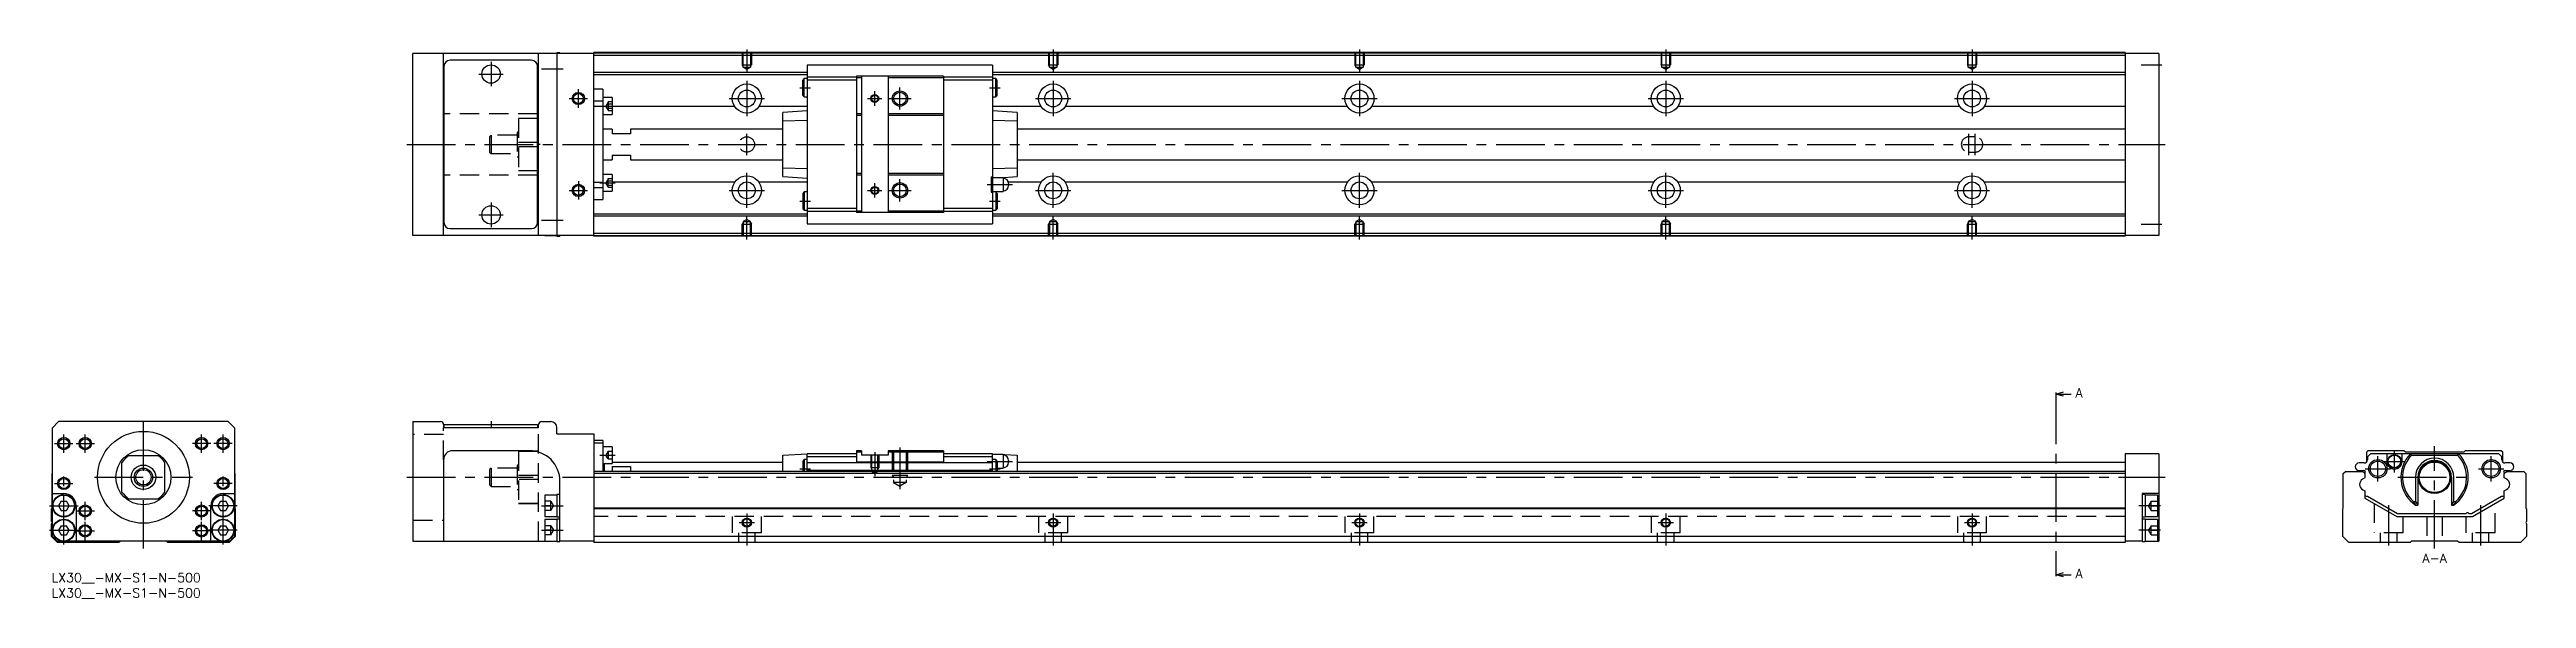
# Model space of a CAD drawing. Extents: x -1 to 808, y -8 to 171.
import ezdxf

# ---------------------------------------------------------------- set-up
doc = ezdxf.new("R2010")
doc.units = 0
doc.header["$LTSCALE"] = 0.5
doc.linetypes.add('CENTER', pattern=[50.8, 31.75, -6.35, 6.35, -6.35])
doc.linetypes.add('DASHED', pattern=[19.05, 12.7, -6.35])
for name, color, linetype in [('MSM_CENTER', 1, 'CENTER'), ('MSM_CONTINUOUS', 7, 'CONTINUOUS'), ('MSM_DASHED', 4, 'DASHED'), ('MSM_NARROW', 5, 'CONTINUOUS'), ('MSM_PART_NUMBER', 7, 'CONTINUOUS')]:
    doc.layers.add(name, color=color, linetype=linetype)
doc.styles.get("Standard").update_dxf_attribs({"font": 'txt.shx', "height": 3, "bigfont": 'bigfont.shx'})

# ---------------------------------------------------------------- blocks, each defined once
blk = doc.blocks.new('*U2')
at = {"layer": 'MSM_PART_NUMBER'}
blk.add_text('LX30__-MX-S1-N-500', height=3, dxfattribs=at).set_placement((0, -3))
blk = doc.blocks.new('*U3')
at = {"layer": 'MSM_PART_NUMBER'}
blk.add_text('LX30__-MX-S1-N-500', height=3, dxfattribs=at).set_placement((0, -8))

msp = doc.modelspace()

# ---------------------------------------------------------------- linework, layer by layer
at = {"layer": 'MSM_CENTER'}
for p, q in [((227, 170.98), (227, 163.47)), ((327, 170.98), (327, 163.47)), ((427, 170.98), (427, 163.47)), ((527, 170.98), (527, 163.47)), ((627, 170.98), (627, 163.47)), ((139.5, 162.98), (147.5, 162.98)), ((143.5, 166.98), (143.5, 158.98)), ((160, 164.68), (167, 164.68)), ((682.25, 165.98), (689, 165.98)), ((169, 154.98), (175, 154.98)), ((172, 151.98), (172, 157.98)), ((221.25, 154.98), (232.75, 154.98)), ((227, 160.73), (227, 149.23)), ((244.25, 158.48), (247.75, 158.48)), ((266.39, 154.98), (271.12, 154.98)), ((268.75, 152.61), (268.75, 157.34)), ((273.38, 154.98), (280.63, 154.98)), ((277, 151.35), (277, 158.6)), ((306.25, 158.48), (309.75, 158.48)), ((321.25, 154.98), (332.75, 154.98)), ((327, 160.73), (327, 149.23)), ((421.25, 154.98), (432.75, 154.98)), ((427, 160.73), (427, 149.23)), ((521.25, 154.98), (532.75, 154.98)), ((527, 160.73), (527, 149.23)), ((621.25, 154.98), (632.75, 154.98)), ((627, 160.73), (627, 149.23)), ((179, 152.53), (184, 152.53)), ((116, 139.98), (690, 139.98)), ((227, 136.48), (227, 143.48)), ((626, 136.48), (626, 143.48)), ((628, 136.48), (628, 143.48)), ((227, 119.23), (227, 130.73)), ((327, 119.23), (327, 130.73)), ((427, 119.23), (427, 130.73)), ((527, 119.23), (527, 130.73)), ((627, 119.23), (627, 130.73)), ((169, 124.98), (175, 124.98)), ((172, 127.98), (172, 121.98)), ((179, 127.42), (184, 127.42)), ((221.25, 124.98), (232.75, 124.98)), ((244.25, 121.48), (247.75, 121.48)), ((266.39, 124.98), (271.12, 124.98)), ((268.75, 122.61), (268.75, 127.34)), ((273.38, 124.98), (280.63, 124.98)), ((277, 121.35), (277, 128.6)), ((305.47, 126.88), (313.74, 126.88)), ((306.25, 121.48), (309.75, 121.48)), ((321.25, 124.98), (332.75, 124.98)), ((421.25, 124.98), (432.75, 124.98)), ((521.25, 124.98), (532.75, 124.98)), ((621.25, 124.98), (632.75, 124.98)), ((139.5, 116.98), (147.5, 116.98)), ((143.5, 120.98), (143.5, 112.98)), ((160, 115.28), (167, 115.28)), ((227, 108.98), (227, 116.49)), ((327, 108.98), (327, 116.49)), ((427, 108.98), (427, 116.49)), ((527, 108.98), (527, 116.49)), ((627, 108.98), (627, 116.49)), ((682.25, 113.98), (689, 113.98)), ((654.37, 57.98), (654.37, -0.02)), ((30, 7.98), (30, 51.48)), ((143.5, 49.58), (143.5, 47.47)), ((1, 42.28), (7, 42.28)), ((4, 39.28), (4, 45.28)), ((8, 42.28), (14, 42.28)), ((11, 39.28), (11, 45.28)), ((52, 42.28), (46, 42.28)), ((49, 39.28), (49, 45.28)), ((59, 42.28), (53, 42.28)), ((56, 39.28), (56, 45.28)), ((277, 40.98), (277, 27.38)), ((778, 7.98), (778, 41.48)), ((179, 38.53), (184, 38.53)), ((244.25, 34.08), (247.75, 34.08)), ((268.75, 39.48), (268.75, 31.67)), ((305.47, 36.48), (313.74, 36.48)), ((306.25, 34.08), (309.75, 34.08)), ((755.35, 34.08), (763.65, 34.08)), ((759.5, 29.93), (759.5, 38.23)), ((761.28, 36.48), (768.52, 36.48)), ((764.9, 32.85), (764.9, 40.1)), ((792.35, 34.08), (800.65, 34.08)), ((796.5, 29.93), (796.5, 38.23)), ((1, 29.28), (7, 29.28)), ((4, 9.33), (4, 32.28)), ((14, 31.28), (46, 31.28)), ((59, 29.28), (53, 29.28)), ((56, 9.33), (56, 32.28)), ((116, 31.28), (690, 31.28)), ((766, 31.28), (790, 31.28)), ((-0.65, 21.98), (8.65, 21.98)), ((8, 20.28), (14, 20.28)), ((11, 17.28), (11, 23.28)), ((11, 10.78), (11, 16.78)), ((52, 20.28), (46, 20.28)), ((49, 17.28), (49, 23.28)), ((49, 10.78), (49, 16.78)), ((60.65, 21.98), (51.35, 21.98)), ((160, 21.98), (167, 21.98)), ((224.5, 16.48), (229.5, 16.48)), ((227, 19.48), (227, 8.98)), ((324.5, 16.48), (329.5, 16.48)), ((327, 19.48), (327, 8.98)), ((424.5, 16.48), (429.5, 16.48)), ((427, 19.48), (427, 8.98)), ((524.5, 16.48), (529.5, 16.48)), ((527, 19.48), (527, 8.98)), ((624.5, 16.48), (629.5, 16.48)), ((627, 19.48), (627, 8.98)), ((688.5, 21.98), (681.5, 21.98)), ((763, 22.16), (763, 8.98)), ((793, 22.16), (793, 8.98)), ((-0.65, 13.98), (8.65, 13.98)), ((8, 13.78), (14, 13.78)), ((52, 13.78), (46, 13.78)), ((60.65, 13.98), (51.35, 13.98)), ((160, 13.98), (167, 13.98)), ((688.5, 13.98), (681.5, 13.98))]:
    msp.add_line(p, q, dxfattribs=at)
at = {"layer": 'MSM_CONTINUOUS'}
for p, q in [((166, 169.88), (165, 169.88)), ((165, 169.88), (165, 110.08)), ((166, 169.88), (166, 169.68)), ((677, 169.98), (177, 169.98)), ((177, 109.98), (177, 169.98)), ((677, 169.98), (677, 109.98)), ((118, 110.28), (118, 169.68)), ((177, 169.68), (118, 169.68)), ((128, 110.28), (128, 169.68)), ((128.1, 165.48), (128.1, 114.48)), ((156.7, 167.48), (130.1, 167.48)), ((158.7, 114.48), (158.7, 165.48)), ((159, 110.28), (159, 169.68)), ((161, 169.73), (161, 169.68)), ((165, 169.73), (161, 169.73)), ((677, 169.78), (177, 169.78)), ((677, 169.08), (177, 169.08)), ((246.75, 163.43), (177, 163.43)), ((246.75, 162.73), (177, 162.73)), ((307.25, 165.88), (246.75, 165.88)), ((246.75, 165.88), (246.75, 114.08)), ((262.75, 161.93), (246.75, 161.93)), ((291.25, 162.23), (262.75, 162.23)), ((262.75, 162.23), (262.75, 117.73)), ((264.4, 162.23), (264.4, 117.73)), ((273.1, 162.23), (273.1, 117.73)), ((291.25, 162.23), (291.25, 117.73)), ((307.25, 161.93), (291.25, 161.93)), ((307.25, 165.88), (307.25, 114.08)), ((677, 163.43), (307.25, 163.43)), ((677, 162.73), (307.25, 162.73)), ((688, 169.68), (677, 169.68)), ((688, 169.68), (688, 110.28)), ((128, 158.18), (128.1, 158.18)), ((158.7, 158.18), (159, 158.18)), ((180, 157.98), (177, 157.98)), ((180, 154.11), (177, 154.11)), ((180, 157.98), (180, 121.98)), ((183, 155.28), (180, 155.28)), ((183, 155.28), (183, 149.78)), ((245.75, 161.48), (245.25, 160.98)), ((245.25, 155.98), (245.25, 160.98)), ((245.25, 155.98), (245.75, 155.48)), ((246.75, 161.48), (245.75, 161.48)), ((245.75, 155.48), (245.75, 161.48)), ((245.75, 155.48), (246.75, 155.48)), ((262.75, 160.93), (246.75, 160.93)), ((264.4, 161.73), (262.75, 161.73)), ((291.25, 161.73), (273.1, 161.73)), ((307.25, 160.93), (291.25, 160.93)), ((308.25, 161.48), (307.25, 161.48)), ((307.25, 155.48), (308.25, 155.48)), ((308.75, 160.98), (308.25, 161.48)), ((308.25, 155.48), (308.25, 161.48)), ((308.25, 155.48), (308.75, 155.98)), ((308.75, 155.98), (308.75, 160.98)), ((128.1, 149.98), (128, 149.98)), ((159, 149.98), (158.7, 149.98)), ((159, 148.48), (158.7, 148.48)), ((159, 148.45), (158.7, 148.45)), ((180, 152.36), (177, 152.36)), ((180, 149.78), (183, 149.78)), ((223.05, 152.33), (183, 152.33)), ((246.75, 152.33), (230.95, 152.33)), ((246.75, 150.98), (238.75, 150.45)), ((238.75, 129.51), (238.75, 150.45)), ((246.75, 147.83), (238.75, 147.58)), ((264.4, 149.98), (262.75, 149.98)), ((264.4, 149.48), (262.75, 149.48)), ((291.25, 149.98), (273.1, 149.98)), ((291.25, 149.48), (273.1, 149.48)), ((323.05, 152.33), (307.25, 152.33)), ((315.25, 150.45), (307.25, 150.98)), ((315.25, 147.58), (307.25, 147.83)), ((315.25, 150.45), (315.25, 129.51)), ((423.05, 152.33), (330.95, 152.33)), ((523.05, 152.33), (430.95, 152.33)), ((623.05, 152.33), (530.95, 152.33)), ((677, 152.33), (630.95, 152.33)), ((158.7, 140.7), (159, 140.7)), ((159, 139.25), (158.7, 139.25)), ((183, 144.98), (180, 144.98)), ((183, 144.98), (183, 143.48)), ((189, 143.48), (183, 143.48)), ((189, 144.98), (189, 143.48)), ((238.75, 144.98), (189, 144.98)), ((677, 144.98), (315.25, 144.98)), ((128.1, 129.98), (128, 129.98)), ((159, 131.51), (158.7, 131.51)), ((159, 131.48), (158.7, 131.48)), ((159, 129.98), (158.7, 129.98)), ((180, 134.98), (183, 134.98)), ((183, 130.17), (180, 130.17)), ((183, 136.48), (189, 136.48)), ((183, 136.48), (183, 134.98)), ((183, 130.17), (183, 124.67)), ((189, 136.48), (189, 134.98)), ((189, 134.98), (238.75, 134.98)), ((238.75, 132.37), (246.75, 132.12)), ((238.75, 129.51), (246.75, 128.98)), ((264.4, 130.48), (262.75, 130.48)), ((264.4, 129.98), (262.75, 129.98)), ((291.25, 130.48), (273.1, 130.48)), ((291.25, 129.98), (273.1, 129.98)), ((307.25, 132.12), (315.25, 132.37)), ((309.51, 129.13), (315.25, 129.51)), ((315.25, 134.98), (677, 134.98)), ((128.1, 121.78), (128, 121.78)), ((159, 121.78), (158.7, 121.78)), ((180, 127.6), (177, 127.6)), ((180, 125.85), (177, 125.85)), ((177, 121.98), (180, 121.98)), ((180, 124.67), (183, 124.67)), ((223.05, 127.62), (183, 127.62)), ((246.75, 127.62), (230.95, 127.62)), ((245.75, 124.48), (245.25, 123.98)), ((245.25, 123.98), (245.25, 118.98)), ((245.75, 124.48), (245.75, 118.48)), ((246.75, 124.48), (245.75, 124.48)), ((306.75, 129.38), (306.75, 124.38)), ((306.75, 129.38), (307.25, 129.38)), ((307.25, 128.38), (306.75, 128.38)), ((306.75, 125.38), (307.25, 125.38)), ((306.75, 124.38), (307.25, 124.38)), ((310.7, 129.13), (307.25, 129.13)), ((307.25, 124.63), (310.7, 124.63)), ((308.25, 124.48), (307.25, 124.48)), ((308.25, 124.48), (308.25, 118.48)), ((308.75, 123.98), (308.25, 124.48)), ((308.75, 123.98), (308.75, 118.98)), ((310.7, 129.13), (310.7, 124.63)), ((323.05, 127.62), (312.39, 127.62)), ((312.45, 127.18), (312.45, 126.58)), ((423.05, 127.62), (330.95, 127.62)), ((523.05, 127.62), (430.95, 127.62)), ((623.05, 127.62), (530.95, 127.62)), ((677, 127.62), (630.95, 127.62)), ((246.75, 117.23), (177, 117.23)), ((246.75, 116.53), (177, 116.53)), ((245.25, 118.98), (245.75, 118.48)), ((245.75, 118.48), (246.75, 118.48)), ((262.75, 119.03), (246.75, 119.03)), ((262.75, 118.03), (246.75, 118.03)), ((246.75, 114.08), (307.25, 114.08)), ((264.4, 118.23), (262.75, 118.23)), ((291.25, 117.73), (262.75, 117.73)), ((291.25, 118.23), (273.1, 118.23)), ((307.25, 119.03), (291.25, 119.03)), ((307.25, 118.03), (291.25, 118.03)), ((307.25, 118.48), (308.25, 118.48)), ((677, 117.23), (307.25, 117.23)), ((677, 116.53), (307.25, 116.53)), ((308.25, 118.48), (308.75, 118.98)), ((177, 110.28), (118, 110.28)), ((130.1, 112.48), (156.7, 112.48)), ((161, 110.28), (161, 110.23)), ((161, 110.23), (165, 110.23)), ((165, 110.08), (166, 110.08)), ((166, 110.28), (166, 110.08)), ((677, 110.88), (177, 110.88)), ((677, 110.18), (177, 110.18)), ((677, 109.98), (177, 109.98)), ((688, 110.28), (677, 110.28)), ((654.37, 58.48), (656.87, 59.15)), ((654.37, 58.98), (654.37, 57.98)), ((656.87, 57.81), (654.37, 58.48)), ((654.37, 58.48), (659.37, 58.48)), ((2.3, 49.48), (0.3, 47.48)), ((57.7, 49.48), (2.3, 49.48)), ((59.7, 47.48), (57.7, 49.48)), ((118, 49.48), (118, 10.48)), ((118, 49.48), (127, 49.48)), ((140.5, 48.58), (146.5, 48.58)), ((140.5, 48.58), (140.5, 48.48)), ((146.5, 48.48), (146.5, 48.58)), ((160, 49.48), (163, 49.48)), ((0.3, 11.98), (0.3, 47.48)), ((59.7, 47.48), (59.7, 11.98)), ((128, 48.48), (128, 47.48)), ((159, 47.48), (128, 47.48)), ((128.1, 48.48), (128.1, 47.48)), ((128.1, 48.48), (158.7, 48.48)), ((158.7, 48.48), (158.7, 47.48)), ((159, 47.48), (159, 48.48)), ((165, 45.48), (165, 47.48)), ((165, 45.48), (177, 45.48)), ((177, 45.48), (177, 9.98)), ((180, 43.28), (177, 43.28)), ((180, 42.43), (177, 42.43)), ((180, 43.28), (180, 33.18)), ((183, 41.28), (180, 41.28)), ((183, 41.28), (183, 35.78)), ((0.2, 32.48), (0.3, 32.58)), ((0.2, 21.18), (0.2, 32.48)), ((23, 26.46), (23, 36.1)), ((34.82, 38.28), (25.18, 38.28)), ((37, 26.46), (37, 36.1)), ((59.7, 32.58), (59.8, 32.48)), ((59.8, 32.48), (59.8, 21.18)), ((128, 36.98), (128, 10.48)), ((156, 39.98), (131, 39.98)), ((677, 33.18), (177, 33.18)), ((677, 32.48), (177, 32.48)), ((180, 35.78), (183, 35.78)), ((180.5, 33.18), (180.5, 35.78)), ((183, 36.28), (238.75, 36.28)), ((183, 34.85), (189, 34.85)), ((183, 34.85), (183, 33.18)), ((189, 34.85), (189, 33.18)), ((238.75, 38.47), (246.75, 38.98)), ((238.75, 33.18), (238.75, 38.47)), ((245.75, 37.08), (245.25, 36.58)), ((245.25, 36.58), (245.25, 33.18)), ((246.75, 37.08), (245.75, 37.08)), ((245.75, 37.08), (245.75, 33.18)), ((262.75, 38.98), (246.75, 38.98)), ((246.75, 33.18), (246.75, 38.98)), ((262.75, 37.98), (246.75, 37.98)), ((307.25, 35.98), (246.75, 35.98)), ((307.25, 33.48), (246.75, 33.48)), ((262.75, 39.98), (262.75, 36.26)), ((264.4, 39.98), (262.75, 39.98)), ((264.4, 39.48), (262.75, 39.48)), ((291.25, 36.26), (262.75, 36.26)), ((264.4, 39.98), (264.4, 38.48)), ((273.1, 38.48), (264.4, 38.48)), ((273.1, 39.98), (273.1, 38.48)), ((291.25, 39.98), (273.1, 39.98)), ((291.25, 39.48), (273.1, 39.48)), ((291.25, 39.98), (291.25, 36.26)), ((307.25, 38.98), (291.25, 38.98)), ((307.25, 37.98), (291.25, 37.98)), ((307.25, 38.98), (315.25, 38.47)), ((307.25, 33.18), (307.25, 38.98)), ((310.7, 38.73), (307.25, 38.73)), ((308.25, 37.08), (307.25, 37.08)), ((308.75, 36.58), (308.25, 37.08)), ((308.25, 37.08), (308.25, 33.18)), ((308.75, 36.58), (308.75, 33.18)), ((308.75, 34.23), (310.7, 34.23)), ((310.7, 38.73), (310.7, 34.23)), ((312.45, 36.78), (312.45, 36.18)), ((315.25, 38.47), (315.25, 33.18)), ((315.25, 36.28), (677, 36.28)), ((677, 38.98), (677, 9.98)), ((688, 38.98), (677, 38.98)), ((688, 38.98), (688, 10.48)), ((748.2, 32.48), (748.9, 33.18)), ((748.2, 21.18), (748.2, 32.48)), ((748.9, 33.18), (754.55, 33.18)), ((755.05, 35.98), (753.35, 35.98)), ((753.35, 33.48), (754.75, 33.48)), ((754.55, 33.18), (755.25, 32.48)), ((755.2, 32.68), (755.2, 32.53)), ((755.25, 32.48), (755.25, 31.13)), ((756.25, 39.98), (755.75, 39.48)), ((755.75, 39.48), (755.75, 36.26)), ((757.05, 38.98), (756.05, 37.98)), ((756.05, 37.98), (756.05, 36.98)), ((768, 39.98), (756.25, 39.98)), ((798.95, 38.98), (757.05, 38.98)), ((762.4, 38.98), (762.4, 36.48)), ((767.4, 36.48), (767.4, 38.98)), ((768.5, 39.48), (768, 39.98)), ((787.5, 39.48), (768.5, 39.48)), ((770.14, 38.98), (770.4, 38.47)), ((770.4, 38.47), (785.6, 38.47)), ((785.6, 38.47), (785.86, 38.98)), ((788, 39.98), (787.5, 39.48)), ((799.75, 39.98), (788, 39.98)), ((799.95, 37.98), (798.95, 38.98)), ((800.25, 39.48), (799.75, 39.98)), ((799.95, 36.98), (799.95, 37.98)), ((800.25, 36.26), (800.25, 39.48)), ((800.75, 32.48), (801.45, 33.18)), ((800.75, 32.48), (800.8, 32.53)), ((800.75, 31.13), (800.75, 32.48)), ((800.75, 31.13), (800.75, 32.48)), ((800.8, 32.53), (800.8, 32.68)), ((802.65, 35.98), (800.95, 35.98)), ((801.25, 33.48), (802.65, 33.48)), ((801.45, 33.18), (807.1, 33.18)), ((807.1, 33.18), (807.8, 32.48)), ((807.8, 32.48), (807.8, 21.18)), ((0.3, 25.98), (4, 25.98)), ((25.18, 24.28), (34.82, 24.28)), ((56, 25.98), (59.7, 25.98)), ((165, 25.48), (161, 25.48)), ((161, 25.48), (161, 18.48)), ((166, 25.63), (165, 25.63)), ((165, 25.63), (165, 18.33)), ((166, 10.33), (166, 29.98)), ((688, 25.98), (682.5, 25.98)), ((682.5, 25.98), (682.5, 10.33)), ((683.5, 25.63), (682.5, 25.63)), ((683.5, 25.63), (683.5, 18.33)), ((687.5, 25.48), (683.5, 25.48)), ((687.5, 25.48), (687.5, 18.48)), ((755.25, 31.13), (754.5, 30.7)), ((754.6, 27.2), (755.25, 26.82)), ((755.25, 26.82), (755.25, 24.48)), ((755.25, 24.48), (765.64, 18.48)), ((755.7, 25.14), (756.1, 25.14)), ((756.1, 25.14), (765.91, 19.48)), ((771.74, 31.28), (771.74, 23.43)), ((772.5, 31.28), (772.5, 22.18)), ((783.5, 31.28), (783.5, 22.18)), ((784.26, 23.43), (784.26, 31.28)), ((790.09, 19.48), (799.9, 25.14)), ((790.36, 18.48), (800.75, 24.48)), ((799.9, 25.14), (800.3, 25.14)), ((801.4, 30.76), (800.75, 31.13)), ((801.4, 30.76), (800.75, 31.13)), ((800.75, 26.82), (801.5, 27.25)), ((800.75, 26.82), (801.5, 27.25)), ((800.75, 25.42), (800.75, 26.82)), ((800.75, 24.48), (800.75, 26.82)), ((0, 20.98), (0.2, 21.18)), ((0, 16.88), (0, 20.98)), ((3.13, 23.48), (2.27, 21.98)), ((2.27, 21.98), (3.13, 20.48)), ((3.13, 23.48), (4.87, 23.48)), ((3.13, 20.48), (4.87, 20.48)), ((5.73, 21.98), (4.87, 23.48)), ((4.87, 20.48), (5.73, 21.98)), ((8, 21.98), (8, 10.48)), ((52, 10.48), (52, 21.98)), ((55.13, 23.48), (54.27, 21.98)), ((54.27, 21.98), (55.13, 20.48)), ((55.13, 23.48), (56.87, 23.48)), ((55.13, 20.48), (56.87, 20.48)), ((57.73, 21.98), (56.87, 23.48)), ((56.87, 20.48), (57.73, 21.98)), ((59.8, 21.18), (60, 20.98)), ((60, 20.98), (60, 11.98)), ((161, 18.48), (165, 18.48)), ((165, 17.48), (161, 17.48)), ((161, 17.48), (161, 10.48)), ((165, 18.33), (166, 18.33)), ((166, 17.63), (165, 17.63)), ((165, 17.63), (165, 10.33)), ((677, 21.18), (177, 21.18)), ((677, 20.98), (177, 20.98)), ((682.5, 18.33), (683.5, 18.33)), ((683.5, 17.63), (682.5, 17.63)), ((683.5, 18.48), (687.5, 18.48)), ((683.5, 17.63), (683.5, 10.33)), ((687.5, 17.48), (683.5, 17.48)), ((687.5, 17.48), (687.5, 10.48)), ((748, 20.98), (748.2, 21.18)), ((748, 11.98), (748, 20.98)), ((765.64, 18.48), (790.36, 18.48)), ((765.91, 19.48), (788.35, 19.48)), ((771.07, 23.43), (771.74, 23.43)), ((771.74, 23.43), (772.5, 22.18)), ((771.82, 22.18), (772.5, 22.18)), ((783.5, 22.18), (784.26, 23.43)), ((783.5, 22.18), (784.18, 22.18)), ((784.26, 23.43), (784.93, 23.43)), ((789.15, 19.48), (790.09, 19.48)), ((807.8, 21.18), (808, 20.98)), ((808, 20.98), (808, 16.88)), ((0, 11.98), (0, 16.08)), ((2, 9.98), (0, 11.98)), ((1.8, 10.48), (0.3, 11.98)), ((2.96, 10.48), (1.8, 10.48)), ((22, 9.98), (2, 9.98)), ((3.13, 15.48), (2.27, 13.98)), ((2.27, 13.98), (3.13, 12.48)), ((3.13, 15.48), (4.87, 15.48)), ((3.13, 12.48), (4.87, 12.48)), ((5.73, 13.98), (4.87, 15.48)), ((4.87, 12.48), (5.73, 13.98)), ((54.96, 10.48), (5.04, 10.48)), ((22.5, 10.48), (22, 9.98)), ((38, 9.98), (37.5, 10.48)), ((58, 9.98), (38, 9.98)), ((55.13, 15.48), (54.27, 13.98)), ((54.27, 13.98), (55.13, 12.48)), ((55.13, 15.48), (56.87, 15.48)), ((55.13, 12.48), (56.87, 12.48)), ((57.73, 13.98), (56.87, 15.48)), ((56.87, 12.48), (57.73, 13.98)), ((58.2, 10.48), (57.04, 10.48)), ((60, 11.98), (58, 9.98)), ((59.7, 11.98), (58.2, 10.48)), ((118, 10.48), (165, 10.48)), ((165, 10.33), (166, 10.33)), ((177, 10.48), (166, 10.48)), ((677, 11.98), (177, 11.98)), ((677, 9.98), (177, 9.98)), ((682.5, 10.48), (677, 10.48)), ((682.5, 10.33), (683.5, 10.33)), ((683.5, 10.48), (688, 10.48)), ((750, 9.98), (748, 11.98)), ((770, 9.98), (750, 9.98)), ((770.5, 10.48), (770, 9.98)), ((785.5, 10.48), (770.5, 10.48)), ((786, 9.98), (785.5, 10.48)), ((806, 9.98), (786, 9.98)), ((808, 11.98), (806, 9.98)), ((808, 16.08), (808, 11.98)), ((654.37, -0.52), (656.87, 0.15)), ((654.37, -0.02), (654.37, -1.02)), ((656.87, -1.19), (654.37, -0.52)), ((654.37, -0.52), (659.37, -0.52))]:
    msp.add_line(p, q, dxfattribs=at)
for centre, radius in [((143.5, 162.98), 3), ((172, 154.98), 1.62), ((227, 154.98), 4.75), ((227, 154.98), 2.75), ((268.75, 154.98), 1.06), ((277, 154.98), 2.07), ((327, 154.98), 4.75), ((327, 154.98), 2.75), ((427, 154.98), 4.75), ((427, 154.98), 2.75), ((527, 154.98), 4.75), ((527, 154.98), 2.75), ((627, 154.98), 4.75), ((627, 154.98), 2.75), ((227, 124.98), 4.75), ((327, 124.98), 4.75), ((427, 124.98), 4.75), ((527, 124.98), 4.75), ((627, 124.98), 4.75), ((172, 124.98), 1.62), ((227, 124.98), 2.75), ((268.75, 124.98), 1.06), ((277, 124.98), 2.07), ((327, 124.98), 2.75), ((427, 124.98), 2.75), ((527, 124.98), 2.75), ((627, 124.98), 2.75), ((143.5, 116.98), 3), ((4, 42.28), 1.62), ((11, 42.28), 1.62), ((30, 31.28), 15), ((49, 42.28), 1.62), ((56, 42.28), 1.62), ((30, 31.28), 9), ((30, 31.28), 4), ((30, 31.28), 3), ((30, 31.28), 2.5), ((759.5, 34.08), 3), ((759.5, 34.08), 2.5), ((764.9, 36.48), 2.25), ((764.9, 36.48), 2.05), ((778, 31.28), 5.3), ((778, 31.28), 5), ((796.5, 34.08), 3), ((796.5, 34.08), 2.5), ((4, 21.98), 3.65), ((4, 21.98), 3.5), ((4, 29.28), 1.62), ((56, 21.98), 3.65), ((56, 21.98), 3.5), ((56, 29.28), 1.62), ((4, 13.98), 3.65), ((4, 13.98), 3.5), ((11, 20.28), 1.62), ((49, 20.28), 1.62), ((56, 13.98), 3.65), ((56, 13.98), 3.5), ((227, 16.48), 1.23), ((327, 16.48), 1.23), ((427, 16.48), 1.23), ((527, 16.48), 1.23), ((627, 16.48), 1.23), ((11, 13.78), 1.62), ((49, 13.78), 1.62)]:
    msp.add_circle(centre, radius, dxfattribs=at)
for centre, radius, start, end in [((130.1, 165.48), 2, 90, 180), ((156.7, 165.48), 2, 0, 90), ((310.7, 127.18), 1.75, 0, 90), ((310.7, 126.58), 1.75, 270, 0), ((130.1, 114.48), 2, 180, 270), ((156.7, 114.48), 2, 270, 0), ((127, 48.48), 1, 0, 90), ((160, 48.48), 1, 90, 180), ((163, 47.48), 2, 0, 90), ((30, 31.28), 8.5, 124.56032, 145.43968), ((30, 31.28), 8.5, 34.56032, 55.43968), ((131, 36.98), 3, 90, 180), ((156, 29.98), 10, 0, 90), ((310.7, 36.78), 1.75, 0, 90), ((310.7, 36.18), 1.75, 270, 0), ((753.35, 34.73), 1.25, 90, 270), ((754.75, 32.48), 1, 41.23398, 90), ((755.05, 36.98), 1, 270, 0), ((755.7, 32.68), 0.5, 113.32535, 180), ((764.9, 36.48), 2.5, 180, 0), ((778, 31.28), 11, 135.573, 235.81959), ((778, 31.28), 10.47, 136.57129, 228.55525), ((778, 31.28), 6.26, 0, 180), ((778, 31.28), 5.5, 0, 180), ((778, 31.28), 11, 304.18041, 44.427), ((778, 31.28), 10.47, 311.44475, 43.42871), ((800.95, 36.98), 1, 180, 270), ((801.25, 32.48), 1, 90, 138.76602), ((800.3, 32.68), 0.5, 0, 66.67465), ((802.65, 34.73), 1.25, 270, 90), ((4, 21.98), 4, 0, 90), ((30, 31.28), 8.5, 214.56032, 235.43968), ((30, 31.28), 8.5, 304.56032, 325.43968), ((56, 21.98), 4, 90, 180), ((755.65, 28.82), 2.2, 121.45533, 176.01903), ((755.65, 29.13), 2.2, 183.98097, 241.45517), ((755.7, 25.64), 0.5, 205.84193, 270), ((800.3, 25.64), 0.5, 270, 334.15807), ((800.35, 28.82), 2.2, 3.98097, 61.45517), ((800.35, 29.13), 2.2, 301.45533, 356.01903), ((-0.3, 16.48), 0.5, 306.8699, 53.1301), ((779, 27.32), 8.83, 206.14749, 215.62533), ((777, 27.32), 8.84, 324.37545, 333.85173), ((788.75, 19.18), 0.5, 36.8699, 143.1301), ((808.3, 16.48), 0.5, 126.8699, 233.1301), ((2.3, 12.48), 2, 216.8699, 233.1301), ((57.7, 12.48), 2, 306.8699, 323.1301)]:
    msp.add_arc(centre, radius, start, end, dxfattribs=at)
at = {"layer": 'MSM_DASHED'}
for p, q in [((225.5, 169.98), (225.5, 165.98)), ((225.77, 165.18), (225.77, 169.98)), ((228.23, 169.98), (228.23, 165.18)), ((228.5, 169.98), (228.5, 165.98)), ((325.5, 169.98), (325.5, 165.98)), ((325.77, 165.18), (325.77, 169.98)), ((328.23, 169.98), (328.23, 165.18)), ((328.5, 169.98), (328.5, 165.98)), ((425.5, 169.98), (425.5, 165.98)), ((425.77, 165.18), (425.77, 169.98)), ((428.23, 169.98), (428.23, 165.18)), ((428.5, 169.98), (428.5, 165.98)), ((525.5, 169.98), (525.5, 165.98)), ((525.77, 165.18), (525.77, 169.98)), ((528.23, 169.98), (528.23, 165.18)), ((528.5, 169.98), (528.5, 165.98)), ((625.5, 169.98), (625.5, 165.98)), ((625.77, 165.18), (625.77, 169.98)), ((628.23, 169.98), (628.23, 165.18)), ((628.5, 169.98), (628.5, 165.98)), ((225.77, 165.51), (225.5, 165.98)), ((225.5, 165.98), (228.5, 165.98)), ((225.77, 165.18), (228.23, 165.18)), ((227, 164.47), (225.77, 165.18)), ((228.23, 165.18), (227, 164.47)), ((228.23, 165.51), (228.5, 165.98)), ((325.77, 165.51), (325.5, 165.98)), ((325.5, 165.98), (328.5, 165.98)), ((325.77, 165.18), (328.23, 165.18)), ((327, 164.47), (325.77, 165.18)), ((328.23, 165.18), (327, 164.47)), ((328.23, 165.51), (328.5, 165.98)), ((425.77, 165.51), (425.5, 165.98)), ((425.5, 165.98), (428.5, 165.98)), ((425.77, 165.18), (428.23, 165.18)), ((427, 164.47), (425.77, 165.18)), ((428.23, 165.18), (427, 164.47)), ((428.23, 165.51), (428.5, 165.98)), ((525.77, 165.51), (525.5, 165.98)), ((525.5, 165.98), (528.5, 165.98)), ((525.77, 165.18), (528.23, 165.18)), ((527, 164.47), (525.77, 165.18)), ((528.23, 165.18), (527, 164.47)), ((528.23, 165.51), (528.5, 165.98)), ((625.77, 165.51), (625.5, 165.98)), ((625.5, 165.98), (628.5, 165.98)), ((625.77, 165.18), (628.23, 165.18)), ((627, 164.47), (625.77, 165.18)), ((628.23, 165.18), (627, 164.47)), ((628.23, 165.51), (628.5, 165.98)), ((181.7, 153.78), (180.98, 152.53)), ((181.7, 153.98), (183, 153.98)), ((181.7, 153.98), (181.7, 151.09)), ((158.7, 149.98), (128.1, 149.98)), ((152.5, 148.48), (152.5, 131.48)), ((158.7, 148.48), (152.5, 148.48)), ((158.7, 148.45), (152.5, 148.45)), ((181.7, 151.28), (180.98, 152.53)), ((181.7, 153.25), (183, 153.25)), ((181.7, 151.81), (183, 151.81)), ((181.7, 151.09), (183, 151.09)), ((143.5, 142.98), (143, 142.48)), ((143, 142.48), (143, 137.48)), ((143, 137.48), (143.5, 136.98)), ((143.5, 142.98), (143.5, 136.98)), ((152, 142.98), (143.5, 142.98)), ((152, 143.98), (152, 135.98)), ((152.5, 143.98), (152, 143.98)), ((152.5, 140.7), (158.7, 140.7)), ((158.7, 139.25), (152.5, 139.25)), ((159.5, 139.98), (159, 139.98)), ((628, 142.48), (626, 142.48)), ((626, 137.48), (628, 137.48)), ((158.7, 129.98), (128.1, 129.98)), ((143.5, 136.98), (152, 136.98)), ((152, 135.98), (152.5, 135.98)), ((152.5, 131.51), (158.7, 131.51)), ((152.5, 131.48), (158.7, 131.48)), ((181.7, 128.67), (180.98, 127.42)), ((181.7, 126.17), (180.98, 127.42)), ((181.7, 128.87), (183, 128.87)), ((181.7, 125.98), (181.7, 128.87)), ((181.7, 128.14), (183, 128.14)), ((181.7, 126.7), (183, 126.7)), ((181.7, 125.98), (183, 125.98)), ((225.77, 114.45), (225.5, 113.98)), ((225.5, 109.98), (225.5, 113.98)), ((225.5, 113.98), (228.5, 113.98)), ((227, 115.49), (225.77, 114.78)), ((225.77, 114.78), (225.77, 109.98)), ((225.77, 114.78), (228.23, 114.78)), ((228.23, 114.78), (227, 115.49)), ((228.23, 109.98), (228.23, 114.78)), ((228.23, 114.45), (228.5, 113.98)), ((228.5, 109.98), (228.5, 113.98)), ((325.77, 114.45), (325.5, 113.98)), ((325.5, 109.98), (325.5, 113.98)), ((325.5, 113.98), (328.5, 113.98)), ((327, 115.49), (325.77, 114.78)), ((325.77, 114.78), (325.77, 109.98)), ((325.77, 114.78), (328.23, 114.78)), ((328.23, 114.78), (327, 115.49)), ((328.23, 109.98), (328.23, 114.78)), ((328.23, 114.45), (328.5, 113.98)), ((328.5, 109.98), (328.5, 113.98)), ((425.77, 114.45), (425.5, 113.98)), ((425.5, 109.98), (425.5, 113.98)), ((425.5, 113.98), (428.5, 113.98)), ((427, 115.49), (425.77, 114.78)), ((425.77, 114.78), (425.77, 109.98)), ((425.77, 114.78), (428.23, 114.78)), ((428.23, 114.78), (427, 115.49)), ((428.23, 109.98), (428.23, 114.78)), ((428.23, 114.45), (428.5, 113.98)), ((428.5, 109.98), (428.5, 113.98)), ((525.77, 114.45), (525.5, 113.98)), ((525.5, 109.98), (525.5, 113.98)), ((525.5, 113.98), (528.5, 113.98)), ((527, 115.49), (525.77, 114.78)), ((525.77, 114.78), (525.77, 109.98)), ((525.77, 114.78), (528.23, 114.78)), ((528.23, 114.78), (527, 115.49)), ((528.23, 109.98), (528.23, 114.78)), ((528.23, 114.45), (528.5, 113.98)), ((528.5, 109.98), (528.5, 113.98)), ((625.77, 114.45), (625.5, 113.98)), ((625.5, 109.98), (625.5, 113.98)), ((625.5, 113.98), (628.5, 113.98)), ((627, 115.49), (625.77, 114.78)), ((625.77, 114.78), (625.77, 109.98)), ((625.77, 114.78), (628.23, 114.78)), ((628.23, 114.78), (627, 115.49)), ((628.23, 109.98), (628.23, 114.78)), ((628.23, 114.45), (628.5, 113.98)), ((628.5, 109.98), (628.5, 113.98)), ((128, 45.28), (118, 45.28)), ((128, 36.98), (128, 47.48)), ((159, 10.48), (159, 47.48)), ((143.5, 34.28), (143, 33.78)), ((143, 33.78), (143, 28.78)), ((143.5, 34.28), (143.5, 28.28)), ((152, 34.28), (143.5, 34.28)), ((152, 35.28), (152, 27.28)), ((152.5, 35.28), (152, 35.28)), ((152.5, 39.78), (152.5, 22.78)), ((159, 39.78), (152.5, 39.78)), ((159, 39.75), (152.5, 39.75)), ((181.7, 39.78), (180.98, 38.53)), ((181.7, 37.28), (180.98, 38.53)), ((181.7, 39.78), (183, 39.78)), ((181.7, 39.78), (181.7, 37.28)), ((181.7, 38.53), (183, 38.53)), ((181.7, 37.28), (183, 37.28)), ((267.45, 38.48), (267.45, 34.48)), ((267.45, 34.48), (267.69, 34.06)), ((267.45, 34.48), (270.05, 34.48)), ((267.69, 38.48), (267.69, 33.28)), ((269.81, 33.28), (267.69, 33.28)), ((267.69, 33.28), (268.75, 32.67)), ((268.75, 32.67), (269.81, 33.28)), ((269.81, 33.28), (269.81, 38.48)), ((270.05, 34.48), (269.81, 34.06)), ((270.05, 38.48), (270.05, 34.48)), ((274.5, 39.98), (274.5, 31.98)), ((274.93, 39.98), (274.93, 29.58)), ((279.07, 39.98), (279.07, 29.58)), ((279.5, 39.98), (279.5, 31.98)), ((143, 28.78), (143.5, 28.28)), ((143.5, 28.28), (152, 28.28)), ((152, 27.28), (152.5, 27.28)), ((152.5, 32), (159, 32)), ((159, 30.55), (152.5, 30.55)), ((274.5, 31.98), (279.5, 31.98)), ((274.5, 31.98), (274.9, 31.28)), ((279.07, 29.58), (274.93, 29.58)), ((274.93, 29.58), (277, 28.38)), ((279.07, 29.58), (277, 28.38)), ((279.5, 31.98), (279.1, 31.28)), ((118, 17.28), (128, 17.28)), ((152.5, 22.81), (159, 22.81)), ((152.5, 22.78), (159, 22.78)), ((163, 23.48), (161, 23.48)), ((163, 21.98), (161, 21.98)), ((163, 20.48), (161, 20.48)), ((163, 20.48), (163, 23.48)), ((163, 23.48), (163.87, 21.98)), ((163, 20.48), (163.87, 21.98)), ((677, 18.48), (177, 18.48)), ((222.25, 18.48), (222.25, 13.18)), ((231.75, 13.18), (231.75, 18.48)), ((322.25, 18.48), (322.25, 13.18)), ((331.75, 13.18), (331.75, 18.48)), ((422.25, 18.48), (422.25, 13.18)), ((431.75, 13.18), (431.75, 18.48)), ((522.25, 18.48), (522.25, 13.18)), ((531.75, 13.18), (531.75, 18.48)), ((622.25, 18.48), (622.25, 13.18)), ((631.75, 13.18), (631.75, 18.48)), ((685.5, 23.48), (684.63, 21.98)), ((685.5, 20.48), (684.63, 21.98)), ((685.5, 20.48), (685.5, 23.48)), ((685.5, 23.48), (687.5, 23.48)), ((685.5, 21.98), (687.5, 21.98)), ((685.5, 20.48), (687.5, 20.48)), ((758.25, 22.74), (758.25, 13.18)), ((767.75, 13.18), (767.75, 18.48)), ((775.5, 18.48), (775.5, 10.48)), ((780.5, 18.48), (780.5, 10.48)), ((788.25, 18.48), (788.25, 13.18)), ((797.75, 13.18), (797.75, 22.74)), ((163, 15.48), (161, 15.48)), ((163, 13.98), (161, 13.98)), ((163, 12.48), (161, 12.48)), ((163, 12.48), (163, 15.48)), ((163, 15.48), (163.87, 13.98)), ((163, 12.48), (163.87, 13.98)), ((231.75, 13.18), (222.25, 13.18)), ((224.25, 13.18), (224.25, 9.98)), ((229.75, 9.98), (229.75, 13.18)), ((331.75, 13.18), (322.25, 13.18)), ((324.25, 13.18), (324.25, 9.98)), ((329.75, 9.98), (329.75, 13.18)), ((431.75, 13.18), (422.25, 13.18)), ((424.25, 13.18), (424.25, 9.98)), ((429.75, 9.98), (429.75, 13.18)), ((531.75, 13.18), (522.25, 13.18)), ((524.25, 13.18), (524.25, 9.98)), ((529.75, 9.98), (529.75, 13.18)), ((631.75, 13.18), (622.25, 13.18)), ((624.25, 13.18), (624.25, 9.98)), ((629.75, 9.98), (629.75, 13.18)), ((685.5, 15.48), (684.63, 13.98)), ((685.5, 12.48), (684.63, 13.98)), ((685.5, 12.48), (685.5, 15.48)), ((685.5, 15.48), (687.5, 15.48)), ((685.5, 13.98), (687.5, 13.98)), ((685.5, 12.48), (687.5, 12.48)), ((767.75, 13.18), (758.25, 13.18)), ((760.25, 13.18), (760.25, 9.98)), ((765.75, 9.98), (765.75, 13.18)), ((797.75, 13.18), (788.25, 13.18)), ((790.25, 13.18), (790.25, 9.98)), ((795.75, 9.98), (795.75, 13.18))]:
    msp.add_line(p, q, dxfattribs=at)
msp.add_circle((227, 139.98), 2.5, dxfattribs=at)
for centre, start, end in [((626, 139.98), 90, 270), ((628, 139.98), 270, 90)]:
    msp.add_arc(centre, 2.5, start, end, dxfattribs=at)
at = {"layer": 'MSM_NARROW'}
for centre, radius in [((172, 154.98), 2), ((268.75, 154.98), 1.3), ((277, 154.98), 2.5), ((172, 124.98), 2), ((268.75, 124.98), 1.3), ((277, 124.98), 2.5), ((4, 42.28), 2), ((11, 42.28), 2), ((49, 42.28), 2), ((56, 42.28), 2), ((4, 29.28), 2), ((56, 29.28), 2), ((11, 20.28), 2), ((49, 20.28), 2), ((227, 16.48), 1.5), ((327, 16.48), 1.5), ((427, 16.48), 1.5), ((527, 16.48), 1.5), ((627, 16.48), 1.5), ((11, 13.78), 2), ((49, 13.78), 2)]:
    msp.add_circle(centre, radius, dxfattribs=at)

# ---------------------------------------------------------------- block references
at = {"layer": 'MSM_CONTINUOUS'}
for name in ['*U2', '*U3']:
    msp.add_blockref(name, (0, 0), dxfattribs=at)

# ---------------------------------------------------------------- texts
at = {"layer": 'MSM_PART_NUMBER'}
for s, p in [('A', (660.79, 57.35)), ('A', (660.79, -1.65)), ('A-A', (774.01, 3.33))]:
    msp.add_text(s, height=3, dxfattribs=at).set_placement(p)

doc.saveas('drawing.dxf')
